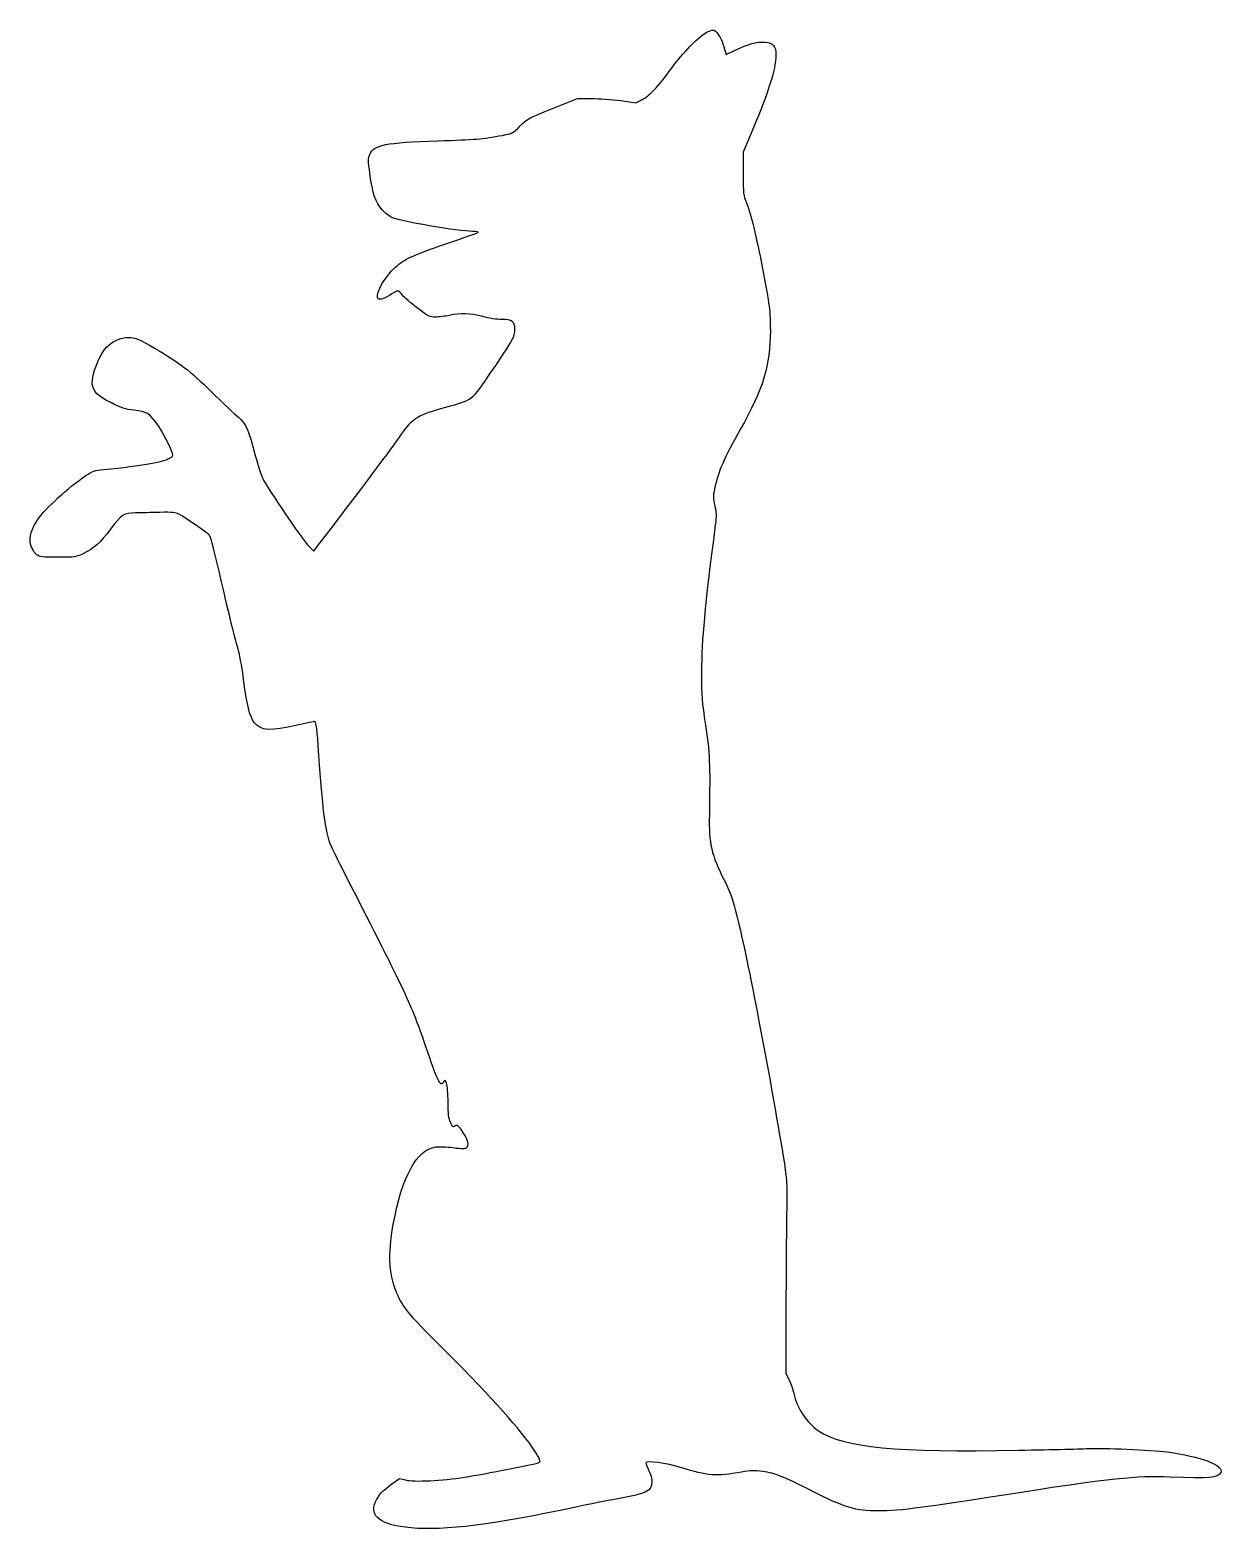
# Model space of a CAD drawing. Header units: centimetres. Extents: x -17.6 to 17.7, y -22.3 to 22.2.
import ezdxf

# ---------------------------------------------------------------- set-up
doc = ezdxf.new("R2010")
doc.units = ezdxf.units.CM
doc.header["$MEASUREMENT"] = 0
doc.layers.add('Layer 1', color=7, linetype='Continuous')

msp = doc.modelspace()

# ---------------------------------------------------------------- linework, layer by layer
at = {"layer": 'Layer 1'}
msp.add_open_spline([(2.38478, 22.11564), (2.159, 21.9957), (1.68628, 21.50886), (1.35467, 21.05378), (1.35467, 21.05378), (0.94192, 20.48934), (0.6985, 20.23534), (0.47978, 20.12597), (0.47978, 20.12597), (0.47978, 20.12597), (0.29634, 20.03778), (0.29634, 20.03778), (0.29634, 20.03778), (0.29634, 20.03778), (-0.07055, 20.09422), (-0.07055, 20.09422), (-0.07055, 20.09422), (-0.27516, 20.12597), (-0.66322, 20.15419), (-0.93486, 20.15772), (-0.93486, 20.15772), (-0.93486, 20.15772), (-1.42875, 20.16125), (-1.42875, 20.16125), (-1.42875, 20.16125), (-1.42875, 20.16125), (-2.16958, 19.86492), (-2.16958, 19.86492), (-2.16958, 19.86492), (-2.89983, 19.57211), (-2.91394, 19.56506), (-3.12208, 19.34986), (-3.12208, 19.34986), (-3.33375, 19.13467), (-3.33727, 19.13114), (-3.65125, 19.07117), (-3.65125, 19.07117), (-4.24392, 18.96181), (-4.46264, 18.94417), (-5.55625, 18.90889), (-5.55625, 18.90889), (-7.11553, 18.8595), (-7.46831, 18.78895), (-7.57767, 18.50672), (-7.57767, 18.50672), (-7.62706, 18.37972), (-7.62706, 18.3268), (-7.57414, 17.93522), (-7.57414, 17.93522), (-7.48947, 17.32844), (-7.40833, 17.08503), (-7.21431, 16.86983), (-7.21431, 16.86983), (-7.12259, 16.76752), (-6.99206, 16.66875), (-6.90739, 16.63347), (-6.90739, 16.63347), (-6.60047, 16.51), (-4.95653, 16.22778), (-4.5332, 16.22778), (-4.5332, 16.22778), (-4.39209, 16.22778), (-4.33917, 16.21367), (-4.37445, 16.19603), (-4.37445, 16.19603), (-4.40267, 16.17839), (-4.83306, 16.0267), (-5.32695, 15.85736), (-5.32695, 15.85736), (-6.32531, 15.51517), (-6.53698, 15.41992), (-6.8192, 15.16592), (-6.8192, 15.16592), (-7.12259, 14.89781), (-7.40128, 14.41803), (-7.34837, 14.26281), (-7.34837, 14.26281), (-7.32015, 14.1852), (-7.18256, 14.21342), (-6.98501, 14.34042), (-6.98501, 14.34042), (-6.87918, 14.40745), (-6.77334, 14.46389), (-6.74865, 14.46389), (-6.74865, 14.46389), (-6.72396, 14.46389), (-6.66398, 14.41097), (-6.61459, 14.34395), (-6.61459, 14.34395), (-6.5652, 14.27692), (-6.36412, 14.10053), (-6.16656, 13.95589), (-6.16656, 13.95589), (-5.83142, 13.70189), (-5.8032, 13.68778), (-5.63387, 13.68778), (-5.63387, 13.68778), (-5.53156, 13.69131), (-5.34812, 13.71247), (-5.22112, 13.7407), (-5.22112, 13.7407), (-4.88951, 13.81478), (-4.61434, 13.8042), (-4.23334, 13.70542), (-4.23334, 13.70542), (-4.0499, 13.65603), (-3.79942, 13.61723), (-3.67595, 13.61723), (-3.67595, 13.61723), (-3.36551, 13.61723), (-3.28084, 13.55726), (-3.28084, 13.33501), (-3.28084, 13.33501), (-3.28084, 13.11629), (-3.35492, 12.98576), (-3.97934, 12.06854), (-3.97934, 12.06854), (-4.56495, 11.20776), (-4.52262, 11.23951), (-5.32695, 11.02432), (-5.32695, 11.02432), (-6.14539, 10.80207), (-6.30767, 10.70329), (-6.63928, 10.21999), (-6.63928, 10.21999), (-6.93561, 9.78607), (-7.72936, 8.72774), (-9.16164, 6.85802), (-9.16164, 6.85802), (-9.16164, 6.85802), (-9.23925, 6.75571), (-9.23925, 6.75571), (-9.23925, 6.75571), (-9.23925, 6.75571), (-9.41917, 6.94621), (-9.41917, 6.94621), (-9.41917, 6.94621), (-9.59556, 7.12965), (-10.6045, 8.6219), (-10.74914, 8.90765), (-10.74914, 8.90765), (-10.78795, 8.98526), (-10.88672, 9.29218), (-10.96786, 9.58851), (-10.96786, 9.58851), (-11.176, 10.3752), (-11.24655, 10.53395), (-11.4688, 10.72445), (-11.4688, 10.72445), (-11.57111, 10.81264), (-11.93447, 11.15484), (-12.27313, 11.48645), (-12.27313, 11.48645), (-12.90107, 12.09676), (-13.21857, 12.34017), (-13.95235, 12.77409), (-13.95235, 12.77409), (-14.38627, 13.02809), (-14.52738, 13.08806), (-14.72846, 13.08806), (-14.72846, 13.08806), (-14.94365, 13.08806), (-15.21177, 12.96812), (-15.37052, 12.80231), (-15.37052, 12.80231), (-15.58924, 12.56948), (-15.82208, 11.97681), (-15.79385, 11.72281), (-15.79385, 11.72281), (-15.76916, 11.47939), (-15.63863, 11.34887), (-15.22941, 11.14778), (-15.22941, 11.14778), (-14.92602, 10.99609), (-14.82019, 10.96434), (-14.55208, 10.93259), (-14.55208, 10.93259), (-14.17814, 10.88673), (-14.10405, 10.84087), (-13.88533, 10.53748), (-13.88533, 10.53748), (-13.716, 10.30112), (-13.45847, 9.81076), (-13.42319, 9.65906), (-13.42319, 9.65906), (-13.40202, 9.57792), (-13.41613, 9.55675), (-13.50786, 9.51089), (-13.50786, 9.51089), (-13.74422, 9.38742), (-14.27692, 9.2957), (-15.45519, 9.17575), (-15.45519, 9.17575), (-15.73036, 9.14753), (-15.77975, 9.13342), (-15.98436, 8.99583), (-15.98436, 8.99583), (-16.50647, 8.64305), (-17.19086, 8.01864), (-17.41664, 7.69055), (-17.41664, 7.69055), (-17.54011, 7.51063), (-17.63889, 7.24252), (-17.63889, 7.09083), (-17.63889, 7.09083), (-17.63889, 6.93561), (-17.54364, 6.731), (-17.43428, 6.64986), (-17.43428, 6.64986), (-17.34961, 6.58636), (-17.28259, 6.5793), (-16.80986, 6.5793), (-16.80986, 6.5793), (-16.29128, 6.5793), (-16.27717, 6.58283), (-16.05139, 6.68866), (-16.05139, 6.68866), (-15.748, 6.83683), (-15.56808, 6.99558), (-15.25764, 7.40833), (-15.25764, 7.40833), (-14.9225, 7.8493), (-14.87311, 7.88458), (-14.51681, 7.89164), (-14.51681, 7.89164), (-14.36159, 7.89164), (-14.03703, 7.90222), (-13.79362, 7.90575), (-13.79362, 7.90575), (-13.41615, 7.91633), (-13.33501, 7.90928), (-13.22918, 7.85283), (-13.22918, 7.85283), (-13.03868, 7.75052), (-12.48129, 7.37305), (-12.37546, 7.27427), (-12.37546, 7.27427), (-12.27315, 7.17902), (-12.30843, 7.31308), (-11.81807, 5.20346), (-11.81807, 5.20346), (-11.69813, 4.69899), (-11.55701, 4.12749), (-11.49704, 3.93346), (-11.49704, 3.93346), (-11.43707, 3.73238), (-11.36298, 3.34432), (-11.32418, 3.03388), (-11.32418, 3.03388), (-11.21129, 2.17663), (-11.14426, 1.88382), (-10.99962, 1.68627), (-10.99962, 1.68627), (-10.82676, 1.43933), (-10.49515, 1.41816), (-9.73315, 1.60513), (-9.73315, 1.60513), (-9.45798, 1.67216), (-9.22162, 1.71802), (-9.20751, 1.71096), (-9.20751, 1.71096), (-9.15812, 1.68274), (-9.14048, 1.53457), (-9.08404, 0.7126), (-9.08404, 0.7126), (-8.97468, -0.83609), (-8.9006, -1.44993), (-8.78065, -1.81329), (-8.78065, -1.81329), (-8.74184, -1.93323), (-8.51607, -2.40243), (-8.28323, -2.85751), (-8.28323, -2.85751), (-6.49465, -6.34648), (-6.34295, -6.67104), (-5.92667, -7.88459), (-5.92667, -7.88459), (-5.55978, -8.96762), (-5.48217, -9.11931), (-5.39398, -8.95351), (-5.39398, -8.95351), (-5.35165, -8.8759), (-5.35165, -8.8759), (-5.30579, -8.99584), (-5.30579, -8.99584), (-5.2811, -9.0664), (-5.25993, -9.30276), (-5.25993, -9.56028), (-5.25993, -9.56028), (-5.2564, -9.92011), (-5.24229, -10.02947), (-5.18585, -10.15647), (-5.18585, -10.15647), (-5.12588, -10.287), (-5.10824, -10.30111), (-5.06238, -10.26583), (-5.06238, -10.26583), (-4.99535, -10.20939), (-4.94244, -10.24819), (-4.80132, -10.47397), (-4.80132, -10.47397), (-4.66374, -10.68916), (-4.63199, -10.8338), (-4.7096, -10.90083), (-4.7096, -10.90083), (-4.75546, -10.93964), (-4.82602, -10.93964), (-5.11529, -10.90083), (-5.11529, -10.90083), (-5.30932, -10.87614), (-5.53862, -10.86908), (-5.62682, -10.87966), (-5.62682, -10.87966), (-6.19126, -10.96433), (-6.61813, -11.74397), (-6.88271, -13.17624), (-6.88271, -13.17624), (-7.04852, -14.08288), (-7.00618, -14.74257), (-6.7416, -15.29291), (-6.7416, -15.29291), (-6.5511, -15.68802), (-6.37824, -15.89263), (-5.28816, -16.97919), (-5.28816, -16.97919), (-3.9476, -18.31975), (-3.08683, -19.2793), (-2.70935, -19.85786), (-2.70935, -19.85786), (-2.54354, -20.11186), (-2.51179, -20.193), (-2.56824, -20.22828), (-2.56824, -20.22828), (-2.61763, -20.2565), (-4.19102, -20.56695), (-4.76252, -20.65867), (-4.76252, -20.65867), (-5.43633, -20.76803), (-6.26183, -20.80684), (-6.51935, -20.74334), (-6.51935, -20.74334), (-6.51935, -20.74334), (-6.70279, -20.70101), (-6.70279, -20.70101), (-6.70279, -20.70101), (-6.70279, -20.70101), (-6.92151, -20.85976), (-6.92151, -20.85976), (-6.92151, -20.85976), (-7.21079, -21.0679), (-7.31662, -21.18432), (-7.40834, -21.38893), (-7.40834, -21.38893), (-7.60237, -21.82637), (-7.26017, -22.07685), (-6.35706, -22.16151), (-6.35706, -22.16151), (-5.39045, -22.25323), (-3.84175, -22.0592), (-1.51695, -21.55473), (-1.51695, -21.55473), (-1.07951, -21.45948), (-0.52564, -21.35012), (-0.28223, -21.30779), (-0.28223, -21.30779), (0.60324, -21.16315), (0.7761, -21.07848), (0.7761, -20.79979), (0.7761, -20.79979), (0.7761, -20.71865), (0.73729, -20.57048), (0.68791, -20.46818), (0.68791, -20.46818), (0.63852, -20.36235), (0.59972, -20.26004), (0.59972, -20.2424), (0.59972, -20.2424), (0.59972, -20.15773), (1.20297, -20.23887), (1.65805, -20.38351), (1.65805, -20.38351), (2.41652, -20.6234), (2.67052, -20.64104), (3.43252, -20.51051), (3.43252, -20.51051), (3.70416, -20.46465), (3.80646, -20.46112), (4.05341, -20.49287), (4.05341, -20.49287), (4.44147, -20.54931), (4.63902, -20.62693), (5.50333, -21.0679), (5.50333, -21.0679), (6.47347, -21.56179), (6.80861, -21.66057), (7.48594, -21.66057), (7.48594, -21.66057), (8.11036, -21.66057), (8.89705, -21.55826), (11.78277, -21.09965), (11.78277, -21.09965), (14.20988, -20.71512), (15.16238, -20.61634), (16.10077, -20.65515), (16.10077, -20.65515), (17.33902, -20.70807), (17.51188, -20.69396), (17.61771, -20.52462), (17.61771, -20.52462), (17.74471, -20.32001), (17.02504, -20.04131), (16.03374, -19.91431), (16.03374, -19.91431), (15.55043, -19.85081), (14.1111, -19.78731), (13.71952, -19.812), (13.71952, -19.812), (13.57488, -19.81906), (12.64002, -19.84375), (11.64166, -19.86139), (11.64166, -19.86139), (8.0151, -19.93547), (6.4523, -19.78378), (5.70794, -19.28636), (5.70794, -19.28636), (5.36222, -19.05705), (5.0553, -18.59492), (4.97769, -18.18569), (4.97769, -18.18569), (4.953, -18.06927), (4.89302, -17.88583), (4.84011, -17.78), (4.84011, -17.78), (4.84011, -17.78), (4.74486, -17.58597), (4.74486, -17.58597), (4.74486, -17.58597), (4.74486, -17.58597), (4.74486, -15.94555), (4.74486, -15.94555), (4.74486, -15.94555), (4.74486, -15.04244), (4.75192, -13.75833), (4.7625, -13.08805), (4.7625, -13.08805), (4.77661, -11.88155), (4.77661, -11.86391), (4.68136, -11.27124), (4.68136, -11.27124), (4.25803, -8.69949), (3.60539, -5.29519), (3.302, -4.07457), (3.302, -4.07457), (3.16794, -3.5454), (3.10797, -3.36901), (2.93158, -3.01624), (2.93158, -3.01624), (2.52589, -2.20485), (2.46239, -1.92263), (2.4765, -1.04068), (2.4765, -1.04068), (2.50119, 0.46215), (2.48708, 0.78671), (2.36361, 1.60515), (2.36361, 1.60515), (2.25425, 2.31776), (2.24367, 2.44476), (2.24719, 3.17501), (2.24719, 3.17501), (2.25072, 4.19101), (2.32833, 5.03062), (2.65288, 7.53534), (2.65288, 7.53534), (2.68816, 7.81403), (2.68463, 7.89165), (2.63524, 8.09978), (2.63524, 8.09978), (2.58232, 8.32203), (2.58232, 8.36789), (2.63171, 8.60425), (2.63171, 8.60425), (2.73402, 9.10167), (2.91393, 9.51794), (3.39371, 10.36461), (3.39371, 10.36461), (4.07104, 11.56053), (4.28271, 12.25903), (4.28271, 13.28208), (4.28271, 13.28208), (4.27918, 13.86416), (4.25802, 14.0335), (4.0534, 15.11652), (4.0534, 15.11652), (3.87348, 16.05491), (3.69709, 16.78163), (3.57362, 17.07444), (3.57362, 17.07444), (3.4819, 17.29316), (3.47837, 17.32844), (3.47837, 17.93875), (3.47837, 17.93875), (3.47837, 17.93875), (3.47484, 18.57375), (3.47484, 18.57375), (3.47484, 18.57375), (3.47484, 18.57375), (3.66181, 19.01472), (3.66181, 19.01472), (3.66181, 19.01472), (4.2192, 20.30941), (4.44498, 21.01144), (4.44498, 21.44889), (4.44498, 21.44889), (4.44498, 21.72758), (4.37795, 21.80872), (4.12042, 21.82989), (4.12042, 21.82989), (3.88406, 21.84753), (3.61595, 21.77697), (3.242, 21.59353), (3.242, 21.59353), (3.242, 21.59353), (2.97389, 21.463), (2.97389, 21.463), (2.97389, 21.463), (2.97389, 21.463), (2.89628, 21.72053), (2.89628, 21.72053), (2.89628, 21.72053), (2.80809, 21.9957), (2.67756, 22.18972), (2.58231, 22.18972), (2.58231, 22.18972), (2.54703, 22.18619), (2.46237, 22.15444), (2.38475, 22.11564), (2.38475, 22.11564), (2.38475, 22.11564), (2.38478, 22.11564), (2.38478, 22.11564)], degree=3, knots=[0, 0, 0, 0, 0.00735294, 0.00735294, 0.00735294, 0.00735294, 0.01470588, 0.01470588, 0.01470588, 0.01470588, 0.02205882, 0.02205882, 0.02205882, 0.02205882, 0.02941176, 0.02941176, 0.02941176, 0.02941176, 0.03676471, 0.03676471, 0.03676471, 0.03676471, 0.04411765, 0.04411765, 0.04411765, 0.04411765, 0.05147059, 0.05147059, 0.05147059, 0.05147059, 0.05882353, 0.05882353, 0.05882353, 0.05882353, 0.06617647, 0.06617647, 0.06617647, 0.06617647, 0.07352941, 0.07352941, 0.07352941, 0.07352941, 0.08088235, 0.08088235, 0.08088235, 0.08088235, 0.08823529, 0.08823529, 0.08823529, 0.08823529, 0.09558824, 0.09558824, 0.09558824, 0.09558824, 0.10294118, 0.10294118, 0.10294118, 0.10294118, 0.11029412, 0.11029412, 0.11029412, 0.11029412, 0.11764706, 0.11764706, 0.11764706, 0.11764706, 0.125, 0.125, 0.125, 0.125, 0.13235294, 0.13235294, 0.13235294, 0.13235294, 0.13970588, 0.13970588, 0.13970588, 0.13970588, 0.14705882, 0.14705882, 0.14705882, 0.14705882, 0.15441176, 0.15441176, 0.15441176, 0.15441176, 0.16176471, 0.16176471, 0.16176471, 0.16176471, 0.16911765, 0.16911765, 0.16911765, 0.16911765, 0.17647059, 0.17647059, 0.17647059, 0.17647059, 0.18382353, 0.18382353, 0.18382353, 0.18382353, 0.19117647, 0.19117647, 0.19117647, 0.19117647, 0.19852941, 0.19852941, 0.19852941, 0.19852941, 0.20588235, 0.20588235, 0.20588235, 0.20588235, 0.21323529, 0.21323529, 0.21323529, 0.21323529, 0.22058824, 0.22058824, 0.22058824, 0.22058824, 0.22794118, 0.22794118, 0.22794118, 0.22794118, 0.23529412, 0.23529412, 0.23529412, 0.23529412, 0.24264706, 0.24264706, 0.24264706, 0.24264706, 0.25, 0.25, 0.25, 0.25, 0.25735294, 0.25735294, 0.25735294, 0.25735294, 0.26470588, 0.26470588, 0.26470588, 0.26470588, 0.27205882, 0.27205882, 0.27205882, 0.27205882, 0.27941176, 0.27941176, 0.27941176, 0.27941176, 0.28676471, 0.28676471, 0.28676471, 0.28676471, 0.29411765, 0.29411765, 0.29411765, 0.29411765, 0.30147059, 0.30147059, 0.30147059, 0.30147059, 0.30882353, 0.30882353, 0.30882353, 0.30882353, 0.31617647, 0.31617647, 0.31617647, 0.31617647, 0.32352941, 0.32352941, 0.32352941, 0.32352941, 0.33088235, 0.33088235, 0.33088235, 0.33088235, 0.33823529, 0.33823529, 0.33823529, 0.33823529, 0.34558824, 0.34558824, 0.34558824, 0.34558824, 0.35294118, 0.35294118, 0.35294118, 0.35294118, 0.36029412, 0.36029412, 0.36029412, 0.36029412, 0.36764706, 0.36764706, 0.36764706, 0.36764706, 0.375, 0.375, 0.375, 0.375, 0.38235294, 0.38235294, 0.38235294, 0.38235294, 0.38970588, 0.38970588, 0.38970588, 0.38970588, 0.39705882, 0.39705882, 0.39705882, 0.39705882, 0.40441176, 0.40441176, 0.40441176, 0.40441176, 0.41176471, 0.41176471, 0.41176471, 0.41176471, 0.41911765, 0.41911765, 0.41911765, 0.41911765, 0.42647059, 0.42647059, 0.42647059, 0.42647059, 0.43382353, 0.43382353, 0.43382353, 0.43382353, 0.44117647, 0.44117647, 0.44117647, 0.44117647, 0.44852941, 0.44852941, 0.44852941, 0.44852941, 0.45588235, 0.45588235, 0.45588235, 0.45588235, 0.46323529, 0.46323529, 0.46323529, 0.46323529, 0.47058824, 0.47058824, 0.47058824, 0.47058824, 0.47794118, 0.47794118, 0.47794118, 0.47794118, 0.48529412, 0.48529412, 0.48529412, 0.48529412, 0.49264706, 0.49264706, 0.49264706, 0.49264706, 0.5, 0.5, 0.5, 0.5, 0.50735294, 0.50735294, 0.50735294, 0.50735294, 0.51470588, 0.51470588, 0.51470588, 0.51470588, 0.52205882, 0.52205882, 0.52205882, 0.52205882, 0.52941176, 0.52941176, 0.52941176, 0.52941176, 0.53676471, 0.53676471, 0.53676471, 0.53676471, 0.54411765, 0.54411765, 0.54411765, 0.54411765, 0.55147059, 0.55147059, 0.55147059, 0.55147059, 0.55882353, 0.55882353, 0.55882353, 0.55882353, 0.56617647, 0.56617647, 0.56617647, 0.56617647, 0.57352941, 0.57352941, 0.57352941, 0.57352941, 0.58088235, 0.58088235, 0.58088235, 0.58088235, 0.58823529, 0.58823529, 0.58823529, 0.58823529, 0.59558824, 0.59558824, 0.59558824, 0.59558824, 0.60294118, 0.60294118, 0.60294118, 0.60294118, 0.61029412, 0.61029412, 0.61029412, 0.61029412, 0.61764706, 0.61764706, 0.61764706, 0.61764706, 0.625, 0.625, 0.625, 0.625, 0.63235294, 0.63235294, 0.63235294, 0.63235294, 0.63970588, 0.63970588, 0.63970588, 0.63970588, 0.64705882, 0.64705882, 0.64705882, 0.64705882, 0.65441176, 0.65441176, 0.65441176, 0.65441176, 0.66176471, 0.66176471, 0.66176471, 0.66176471, 0.66911765, 0.66911765, 0.66911765, 0.66911765, 0.67647059, 0.67647059, 0.67647059, 0.67647059, 0.68382353, 0.68382353, 0.68382353, 0.68382353, 0.69117647, 0.69117647, 0.69117647, 0.69117647, 0.69852941, 0.69852941, 0.69852941, 0.69852941, 0.70588235, 0.70588235, 0.70588235, 0.70588235, 0.71323529, 0.71323529, 0.71323529, 0.71323529, 0.72058824, 0.72058824, 0.72058824, 0.72058824, 0.72794118, 0.72794118, 0.72794118, 0.72794118, 0.73529412, 0.73529412, 0.73529412, 0.73529412, 0.74264706, 0.74264706, 0.74264706, 0.74264706, 0.75, 0.75, 0.75, 0.75, 0.75735294, 0.75735294, 0.75735294, 0.75735294, 0.76470588, 0.76470588, 0.76470588, 0.76470588, 0.77205882, 0.77205882, 0.77205882, 0.77205882, 0.77941176, 0.77941176, 0.77941176, 0.77941176, 0.78676471, 0.78676471, 0.78676471, 0.78676471, 0.79411765, 0.79411765, 0.79411765, 0.79411765, 0.80147059, 0.80147059, 0.80147059, 0.80147059, 0.80882353, 0.80882353, 0.80882353, 0.80882353, 0.81617647, 0.81617647, 0.81617647, 0.81617647, 0.82352941, 0.82352941, 0.82352941, 0.82352941, 0.83088235, 0.83088235, 0.83088235, 0.83088235, 0.83823529, 0.83823529, 0.83823529, 0.83823529, 0.84558824, 0.84558824, 0.84558824, 0.84558824, 0.85294118, 0.85294118, 0.85294118, 0.85294118, 0.86029412, 0.86029412, 0.86029412, 0.86029412, 0.86764706, 0.86764706, 0.86764706, 0.86764706, 0.875, 0.875, 0.875, 0.875, 0.88235294, 0.88235294, 0.88235294, 0.88235294, 0.88970588, 0.88970588, 0.88970588, 0.88970588, 0.89705882, 0.89705882, 0.89705882, 0.89705882, 0.90441176, 0.90441176, 0.90441176, 0.90441176, 0.91176471, 0.91176471, 0.91176471, 0.91176471, 0.91911765, 0.91911765, 0.91911765, 0.91911765, 0.92647059, 0.92647059, 0.92647059, 0.92647059, 0.93382353, 0.93382353, 0.93382353, 0.93382353, 0.94117647, 0.94117647, 0.94117647, 0.94117647, 0.94852941, 0.94852941, 0.94852941, 0.94852941, 0.95588235, 0.95588235, 0.95588235, 0.95588235, 0.96323529, 0.96323529, 0.96323529, 0.96323529, 0.97058824, 0.97058824, 0.97058824, 0.97058824, 0.97794118, 0.97794118, 0.97794118, 0.97794118, 0.98529412, 0.98529412, 0.98529412, 0.98529412, 1, 1, 1, 1], dxfattribs=at)

doc.saveas('drawing.dxf')
